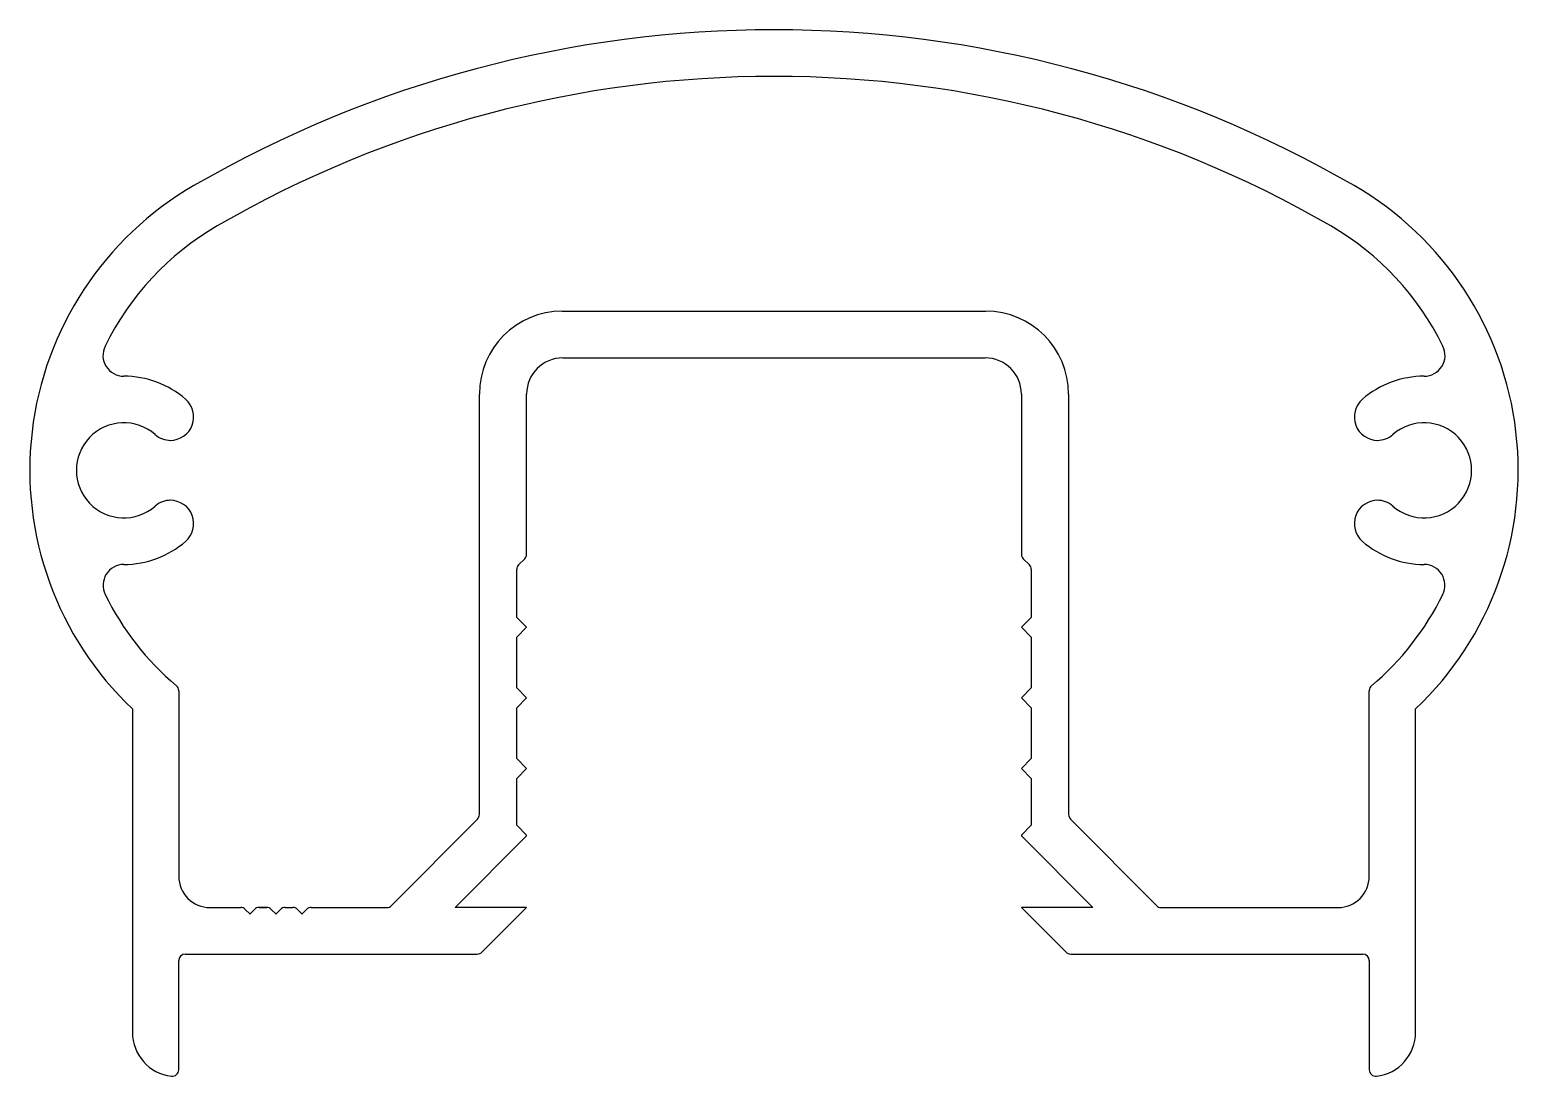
# Model space of a CAD drawing. Extents: x -27.9 to 29.2, y 1 to 41.2.
import ezdxf

# ---------------------------------------------------------------- set-up
doc = ezdxf.new("R2010")
doc.units = 0
doc.layers.add('1', color=4, linetype='CONTINUOUS')
doc.layers.add('5', color=6, linetype='CONTINUOUS')

msp = doc.modelspace()

# ---------------------------------------------------------------- linework, layer by layer
at = {"layer": '1', "color": 7}
for p, q in [((-7.474, 28.566), (8.746, 28.566)), ((-8.864, 21.029), (-8.864, 27.176)), ((10.136, 27.176), (10.136, 21.029)), ((-9.171, 20.616), (-8.937, 20.853)), ((10.209, 20.853), (10.443, 20.616)), ((-9.244, 18.598), (-9.244, 20.44)), ((10.516, 20.44), (10.516, 18.598)), ((-8.864, 18.216), (-9.244, 18.598)), ((10.516, 18.598), (10.136, 18.216)), ((-9.244, 17.833), (-8.864, 18.216)), ((-9.244, 15.888), (-9.244, 17.833)), ((10.136, 18.216), (10.516, 17.833)), ((10.516, 17.833), (10.516, 15.888)), ((-8.864, 15.506), (-9.244, 15.888)), ((-9.244, 15.123), (-8.864, 15.506)), ((10.516, 15.888), (10.136, 15.506)), ((10.136, 15.506), (10.516, 15.123)), ((-24.004, 15.084), (-24.004, 2.666)), ((-9.244, 13.178), (-9.244, 15.123)), ((10.516, 15.123), (10.516, 13.178)), ((25.276, 2.666), (25.276, 15.084)), ((-8.864, 12.796), (-9.244, 13.178)), ((10.516, 13.178), (10.136, 12.796)), ((-9.244, 12.413), (-8.864, 12.796)), ((10.136, 12.796), (10.516, 12.413)), ((-9.244, 10.618), (-9.244, 12.413)), ((10.516, 12.413), (10.516, 10.618)), ((-8.864, 10.236), (-9.244, 10.618)), ((10.516, 10.618), (10.136, 10.236)), ((-11.602, 7.456), (-8.864, 10.213)), ((-8.864, 10.213), (-8.864, 10.236)), ((10.136, 10.236), (10.136, 10.213)), ((10.136, 10.213), (12.874, 7.456)), ((-8.864, 7.456), (-11.602, 7.456)), ((-10.581, 5.739), (-8.864, 7.456)), ((12.874, 7.456), (10.136, 7.456)), ((10.136, 7.456), (11.853, 5.739)), ((-22.224, 1.226), (-22.224, 5.416)), ((-21.974, 5.666), (-10.757, 5.666)), ((12.03, 5.666), (23.246, 5.666)), ((23.496, 5.416), (23.496, 1.226))]:
    msp.add_line(p, q, dxfattribs=at)
for centre, radius, start, end in [((0.636, -3.284), 44.45, 59.9168, 120.0832), ((-15.314, 24.25), 12.63, 120.0832, 226.5245), ((16.586, 24.25), 12.63, 313.4755, 59.9168), ((-7.474, 27.176), 1.39, 90, 180), ((8.746, 27.176), 1.39, 0, 90), ((-8.994, 20.44), 0.25, 135.2071, 180), ((-9.114, 21.029), 0.25, 315.2071, 0), ((10.386, 21.029), 0.25, 180, 224.7929), ((10.266, 20.44), 0.25, 360, 44.7929), ((-10.757, 5.916), 0.25, 270, 315), ((12.03, 5.916), 0.25, 225, 270), ((-21.974, 5.416), 0.25, 90, 180), ((23.246, 5.416), 0.25, 0, 90), ((-22.304, 2.666), 1.7, 180, 263.2671), ((23.576, 2.666), 1.7, 276.7329, 360), ((-22.474, 1.226), 0.25, 263.2671, 360), ((23.746, 1.226), 0.25, 180, 276.7329)]:
    msp.add_arc(centre, radius, start, end, dxfattribs=at)
at = {"layer": '5', "color": 7}
for p, q in [((-7.499, 30.356), (8.771, 30.356)), ((-10.679, 11.029), (-10.679, 27.176)), ((11.951, 27.176), (11.951, 11.029)), ((-22.549, 25.396), (-22.534, 25.396)), ((23.806, 25.396), (23.821, 25.396)), ((-22.534, 23.096), (-22.549, 23.096)), ((23.821, 23.096), (23.806, 23.096)), ((-22.224, 15.781), (-22.224, 8.656)), ((23.496, 8.656), (23.496, 15.781)), ((-14.051, 7.53), (-10.752, 10.853)), ((12.024, 10.853), (15.323, 7.53)), ((-21.024, 7.456), (-19.845, 7.456)), ((-19.845, 7.456), (-19.845, 7.456)), ((-19.138, 7.456), (-18.845, 7.456)), ((-18.845, 7.456), (-19.138, 7.456)), ((-19.138, 7.456), (-18.845, 7.456)), ((-18.845, 7.456), (-19.138, 7.456)), ((-19.138, 7.456), (-18.845, 7.456)), ((-18.138, 7.456), (-17.845, 7.456)), ((-17.138, 7.456), (-14.228, 7.456)), ((15.5, 7.456), (22.296, 7.456)), ((-19.668, 7.383), (-19.497, 7.211)), ((-19.486, 7.211), (-19.315, 7.383)), ((-18.668, 7.383), (-18.497, 7.211)), ((-18.486, 7.211), (-18.315, 7.383)), ((-17.668, 7.383), (-17.497, 7.211)), ((-17.486, 7.211), (-17.315, 7.383))]:
    msp.add_line(p, q, dxfattribs=at)
for centre, radius, start, end in [((0.636, -3.284), 42.66, 59.9168, 120.0832), ((-15.314, 24.25), 10.84, 120.0832, 153.9368), ((16.586, 24.25), 10.84, 26.0632, 59.9168), ((-7.499, 27.176), 3.18, 90, 180), ((8.771, 27.176), 3.18, 0, 90), ((-24.333, 28.661), 0.8, 153.9368, 270.0523), ((25.605, 28.661), 0.8, 269.9477, 26.0632), ((-24.329, 24.246), 3.615, 49.031, 90.0523), ((25.601, 24.246), 3.615, 89.9477, 130.969), ((-22.549, 26.296), 0.9, 270, 49.031), ((23.821, 26.296), 0.9, 130.969, 270), ((-24.329, 24.246), 1.825, 48.7894, 311.2106), ((25.601, 24.246), 1.825, 228.7894, 131.2106), ((-22.534, 26.296), 0.9, 228.7894, 270), ((23.806, 26.296), 0.9, 270, 311.2106), ((-22.534, 22.196), 0.9, 90, 131.2106), ((-22.549, 22.196), 0.9, 310.969, 90), ((23.821, 22.196), 0.9, 90, 229.031), ((23.806, 22.196), 0.9, 48.7894, 90), ((-24.329, 24.246), 3.615, 269.996, 310.969), ((25.601, 24.246), 3.615, 229.031, 270.004), ((-24.329, 19.831), 0.8, 89.996, 206.1115), ((25.601, 19.831), 0.8, 333.8885, 90.004), ((-15.314, 24.25), 10.84, 206.1115, 229.7873), ((16.586, 24.25), 10.84, 310.2127, 333.8885), ((-22.474, 15.781), 0.25, 360, 49.7873), ((23.746, 15.781), 0.25, 130.2127, 180), ((-10.929, 11.029), 0.25, 315.2071, 360), ((12.201, 11.029), 0.25, 180, 224.7929), ((-21.024, 8.656), 1.2, 180, 270), ((22.296, 8.656), 1.2, 270, 360), ((-19.845, 7.206), 0.25, 45, 90), ((-19.138, 7.206), 0.25, 90, 135), ((-18.845, 7.206), 0.25, 45, 90), ((-18.138, 7.206), 0.25, 90, 135), ((-17.845, 7.206), 0.25, 45, 90), ((-17.138, 7.206), 0.25, 90, 135), ((-14.228, 7.706), 0.25, 270, 315.2071), ((15.5, 7.706), 0.25, 224.7929, 270), ((-19.491, 7.217), 0.008, 225, 315), ((-18.492, 7.217), 0.008, 225, 315), ((-17.492, 7.217), 0.008, 225, 315)]:
    msp.add_arc(centre, radius, start, end, dxfattribs=at)

doc.saveas('drawing.dxf')
